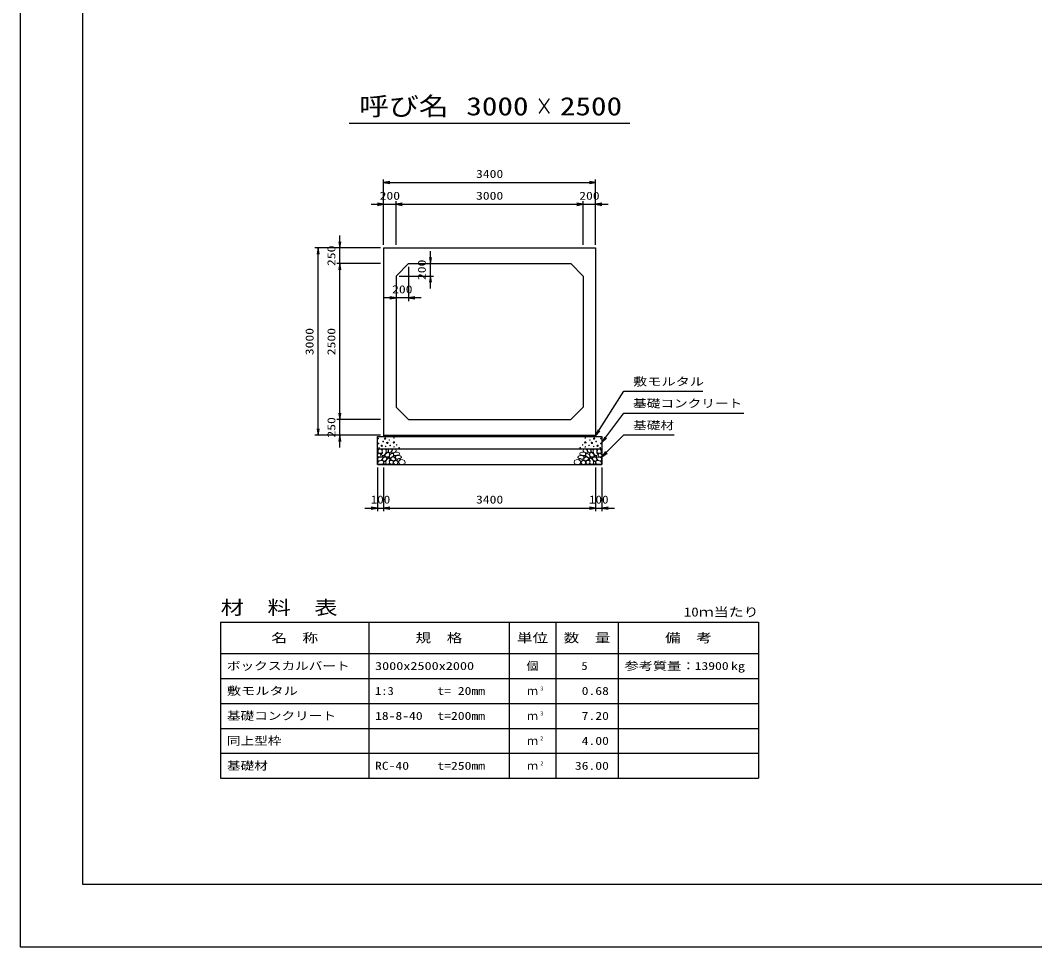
# Model space of a CAD drawing. Units: millimetres at full size. Extents: x 0 to 42050, y 0 to 29700.
# Drawn here: x 0 to 16265, y 0 to 14850 of the extents above; entities that cross this region are included whole.
import ezdxf
from ezdxf.enums import TextEntityAlignment as Align

# ---------------------------------------------------------------- set-up
doc = ezdxf.new("R2010")
doc.units = ezdxf.units.MM
for name, color, linetype, lineweight in [('D-DCR-HCHn', 4, 'Continuous', 9), ('D-MTR-FRAM', 7, 'Continuous', 25), ('D-MTR-LINE', 7, 'Continuous', 25), ('D-STR-DIM', 7, 'Continuous', 25), ('D-STR-STRn', 1, 'Continuous', 25), ('D-STR-TXT', 7, 'Continuous', 25), ('D-TTL', 2, 'Continuous', 25), ('D-TTL-TXT', 7, 'Continuous', 25)]:
    doc.layers.add(name, color=color, linetype=linetype, lineweight=lineweight)
doc.layers.add('D-MTR', color=7, linetype='Continuous')
doc.layers.add('D-MTR-TXT', color=7, linetype='Continuous')
doc.styles.add('ＭＳ ゴシック', font='')
doc.styles.get('ＭＳ ゴシック').set_extended_font_data('MS Gothic')

# ---------------------------------------------------------------- blocks, each defined once
blk = doc.blocks.new('open_arrow')
at = {"color": 0, "linetype": 'Continuous', "lineweight": -2}
blk.add_lwpolyline([(7.5, 1.25), (0, 0), (7.5, -1.25)], dxfattribs=at)

msp = doc.modelspace()

# ---------------------------------------------------------------- linework, layer by layer
at = {"layer": 'D-DCR-HCHn'}
for points in [[(5788.998, 7969.493), (5762.994, 7975.271), (5739.879, 7963.714), (5736.99, 7937.71), (5742.769, 7917.485), (5771.662, 7908.817), (5791.887, 7908.817), (5800.555, 7923.263), (5800.555, 7955.046)], [(5812.112, 7972.382), (5803.444, 7946.378), (5806.334, 7917.485), (5786.109, 7885.702), (5812.112, 7871.256), (5841.006, 7885.702), (5858.342, 7908.817), (5864.12, 7946.378), (5858.342, 7966.603), (5841.006, 7975.271)], [(5867.01, 7966.603), (5867.01, 7931.931), (5881.456, 7923.263), (5895.903, 7931.931), (5898.792, 7952.157), (5895.903, 7969.493), (5875.678, 7975.271)], [(5915.601, 7918.845), (5903.999, 7926.941), (5902.006, 7954.16), (5911.557, 7975.616), (5935.582, 7978.128), (5955.263, 7972.156), (5956.848, 7960.53), (5954.014, 7936.921), (5938.752, 7927.586)], [(5981.239, 7911.998), (5991.02, 7923.092), (6008.359, 7929.342), (6022.287, 7938.717), (6026.55, 7953.49), (6020.013, 7967.695), (6006.369, 7976.218), (5990.845, 7977.886), (5975.522, 7975.424), (5965.719, 7966.98), (5958.918, 7949.457), (5957.379, 7932.722), (5961.1, 7922.871), (5963.729, 7913.23), (5972.948, 7909.842)], [(9068.761, 7911.998), (9058.98, 7923.092), (9041.641, 7929.342), (9027.713, 7938.717), (9023.45, 7953.49), (9029.987, 7967.695), (9043.631, 7976.218), (9059.155, 7977.886), (9074.478, 7975.424), (9084.281, 7966.98), (9091.082, 7949.457), (9092.621, 7932.722), (9088.9, 7922.871), (9086.271, 7913.23), (9077.052, 7909.842)], [(9134.399, 7918.845), (9146.001, 7926.941), (9147.994, 7954.16), (9138.443, 7975.616), (9114.418, 7978.128), (9094.737, 7972.156), (9093.152, 7960.53), (9095.986, 7936.921), (9111.248, 7927.586)], [(9182.99, 7966.603), (9182.99, 7931.931), (9168.544, 7923.263), (9154.097, 7931.931), (9151.208, 7952.157), (9154.097, 7969.493), (9174.322, 7975.271)], [(9237.888, 7972.382), (9246.556, 7946.378), (9243.666, 7917.485), (9263.891, 7885.702), (9237.888, 7871.256), (9208.994, 7885.702), (9191.658, 7908.817), (9185.88, 7946.378), (9191.658, 7966.603), (9208.994, 7975.271)], [(9261.002, 7969.493), (9287.006, 7975.271), (9310.121, 7963.714), (9313.01, 7937.71), (9307.231, 7917.485), (9278.338, 7908.817), (9258.113, 7908.817), (9249.445, 7923.263), (9249.445, 7955.046)], [(5734.101, 7897.26), (5725.433, 7871.256), (5736.99, 7853.92), (5765.883, 7851.03), (5785.61, 7859.499), (5777.441, 7879.924), (5783.219, 7891.481), (5771.662, 7903.038), (5754.326, 7908.817)], [(5788.944, 7801.261), (5810.346, 7833.365), (5807.671, 7841.39), (5778.243, 7849.416), (5751.49, 7846.741), (5732.763, 7830.689), (5730.087, 7811.962), (5732.763, 7793.235), (5754.165, 7787.884)], [(5817.891, 7871.256), (5803.444, 7859.698), (5809.223, 7851.03), (5829.448, 7851.03), (5838.116, 7853.92), (5843.895, 7865.477), (5835.227, 7874.145)], [(5863.852, 7801.261), (5877.229, 7833.365), (5866.527, 7846.741), (5834.424, 7846.741), (5821.047, 7841.39), (5807.671, 7822.663), (5807.671, 7806.612), (5821.047, 7785.209), (5837.099, 7782.534)], [(5861.231, 7903.038), (5846.784, 7868.366), (5858.342, 7853.92), (5893.013, 7853.92), (5907.46, 7859.698), (5921.907, 7879.924), (5921.907, 7897.26), (5907.46, 7920.374), (5890.124, 7923.263)], [(5909.332, 7737.054), (5917.358, 7761.131), (5914.683, 7787.884), (5933.41, 7817.313), (5909.332, 7830.689), (5882.579, 7817.313), (5866.527, 7795.91), (5861.177, 7761.131), (5866.527, 7742.404), (5882.579, 7734.378)], [(5903.982, 7830.689), (5917.358, 7841.39), (5912.007, 7849.416), (5893.28, 7849.416), (5885.254, 7846.741), (5879.904, 7836.04), (5887.93, 7828.014)], [(5931.681, 7894.73), (5943.297, 7900.817), (5954.296, 7906.161), (5960.86, 7919.065), (5955.554, 7927.961), (5945.968, 7930.014), (5930.137, 7921.115), (5918.42, 7912.605), (5919.515, 7904.944), (5923.895, 7897.527)], [(5933.109, 7833.224), (5920.35, 7837.579), (5919.086, 7865.688), (5929.964, 7890.928), (5960.015, 7905.156), (5982.452, 7899.405), (5983.795, 7868.924), (5973.477, 7856.886), (5945.401, 7841.311)], [(5993.981, 7790.925), (5958.607, 7797.521), (5943.56, 7809.658), (5938.808, 7828.655), (5953.492, 7843.022), (5982.102, 7851.082), (6003.749, 7838.154), (6017.74, 7820.74), (6013.78, 7803.062)], [(6012.239, 7853.692), (6012.239, 7864.551), (6005.72, 7869.466), (5994.97, 7870.609), (5986.278, 7867.18), (5983.19, 7856.664), (5990.738, 7848.891), (6000.802, 7844.319), (6010.409, 7848.319)], [(6002.727, 7872.135), (5992.952, 7875.066), (5988.675, 7880.928), (5985.905, 7896.938), (5989.816, 7918.619), (6015.776, 7928.926), (6045.648, 7928.926), (6073.03, 7913.998), (6077.653, 7898.004), (6073.385, 7886.63), (6060.583, 7881.299), (6039.247, 7877.745), (6012.931, 7872.013)], [(6038.634, 7815.297), (6030.545, 7819.592), (6019.424, 7827.928), (6014.874, 7836.518), (6014.874, 7855.212), (6028.523, 7870.37), (6058.349, 7874.159), (6090.449, 7870.117), (6106.12, 7858.585), (6110.164, 7840.462), (6097.761, 7829.388), (6087.436, 7825.361), (6070.312, 7823.128), (6054.987, 7820.305)], [(6059.876, 7777.808), (6047.748, 7783.743), (6041.39, 7790.697), (6042.71, 7807.843), (6052.307, 7816.236), (6072.7, 7821.151), (6089.015, 7821.271), (6094.293, 7809.761), (6082.814, 7799.51), (6072.239, 7790.35), (6068.573, 7781.331)], [(6103.293, 7732.112), (6086.233, 7736.916), (6074.939, 7744.601), (6069.893, 7759.011), (6067.01, 7772.7), (6078.544, 7793.594), (6101.131, 7807.524), (6135.492, 7802), (6162.645, 7791.913), (6169.133, 7761.652), (6163.366, 7739.317), (6136.934, 7732.593)], [(8946.707, 7732.112), (8963.767, 7736.916), (8975.061, 7744.601), (8980.107, 7759.011), (8982.99, 7772.7), (8971.456, 7793.594), (8948.869, 7807.524), (8914.508, 7802), (8887.355, 7791.913), (8880.867, 7761.652), (8886.634, 7739.317), (8913.066, 7732.593)], [(9011.366, 7815.297), (9019.455, 7819.592), (9030.576, 7827.928), (9035.126, 7836.518), (9035.126, 7855.212), (9021.477, 7870.37), (8991.651, 7874.159), (8959.551, 7870.117), (8943.88, 7858.585), (8939.836, 7840.462), (8952.239, 7829.388), (8962.564, 7825.361), (8979.688, 7823.128), (8995.013, 7820.305)], [(8990.124, 7777.808), (9002.252, 7783.743), (9008.61, 7790.697), (9007.29, 7807.843), (8997.693, 7816.236), (8977.3, 7821.151), (8960.985, 7821.271), (8955.707, 7809.761), (8967.186, 7799.51), (8977.761, 7790.35), (8981.427, 7781.331)], [(9047.273, 7872.135), (9057.048, 7875.066), (9061.325, 7880.928), (9064.095, 7896.938), (9060.184, 7918.619), (9034.224, 7928.926), (9004.352, 7928.926), (8976.97, 7913.998), (8972.347, 7898.004), (8976.615, 7886.63), (8989.417, 7881.299), (9010.753, 7877.745), (9037.069, 7872.013)], [(9056.019, 7790.925), (9091.393, 7797.521), (9106.44, 7809.658), (9111.192, 7828.655), (9096.508, 7843.022), (9067.898, 7851.082), (9046.251, 7838.154), (9032.26, 7820.74), (9036.22, 7803.062)], [(9037.761, 7853.692), (9037.761, 7864.551), (9044.28, 7869.466), (9055.03, 7870.609), (9063.722, 7867.18), (9066.81, 7856.664), (9059.262, 7848.891), (9049.198, 7844.319), (9039.591, 7848.319)], [(9116.891, 7833.224), (9129.65, 7837.579), (9130.914, 7865.688), (9120.036, 7890.928), (9089.985, 7905.156), (9067.548, 7899.405), (9066.205, 7868.924), (9076.523, 7856.886), (9104.599, 7841.311)], [(9118.319, 7894.73), (9106.703, 7900.817), (9095.704, 7906.161), (9089.14, 7919.065), (9094.446, 7927.961), (9104.032, 7930.014), (9119.863, 7921.115), (9131.58, 7912.605), (9130.485, 7904.944), (9126.105, 7897.527)], [(9140.668, 7737.054), (9132.642, 7761.131), (9135.317, 7787.884), (9116.59, 7817.313), (9140.668, 7830.689), (9167.421, 7817.313), (9183.473, 7795.91), (9188.823, 7761.131), (9183.473, 7742.404), (9167.421, 7734.378)], [(9188.769, 7903.038), (9203.216, 7868.366), (9191.658, 7853.92), (9156.987, 7853.92), (9142.54, 7859.698), (9128.093, 7879.924), (9128.093, 7897.26), (9142.54, 7920.374), (9159.876, 7923.263)], [(9146.018, 7830.689), (9132.642, 7841.39), (9137.993, 7849.416), (9156.72, 7849.416), (9164.746, 7846.741), (9170.096, 7836.04), (9162.07, 7828.014)], [(9186.148, 7801.261), (9172.771, 7833.365), (9183.473, 7846.741), (9215.576, 7846.741), (9228.953, 7841.39), (9242.329, 7822.663), (9242.329, 7806.612), (9228.953, 7785.209), (9212.901, 7782.534)], [(9232.109, 7871.256), (9246.556, 7859.698), (9240.777, 7851.03), (9220.552, 7851.03), (9211.884, 7853.92), (9206.105, 7865.477), (9214.773, 7874.145)], [(9261.056, 7801.261), (9239.654, 7833.365), (9242.329, 7841.39), (9271.757, 7849.416), (9298.51, 7846.741), (9317.237, 7830.689), (9319.913, 7811.962), (9317.237, 7793.235), (9295.835, 7787.884)], [(9315.899, 7897.26), (9324.567, 7871.256), (9313.01, 7853.92), (9284.117, 7851.03), (9264.39, 7859.499), (9272.559, 7879.924), (9266.781, 7891.481), (9278.338, 7903.038), (9295.674, 7908.817)], [(5799.645, 7734.378), (5818.372, 7742.404), (5823.723, 7769.157), (5813.021, 7787.884), (5794.294, 7793.235), (5770.217, 7790.56), (5743.464, 7779.859), (5730.087, 7763.807), (5730.087, 7745.08), (5738.113, 7734.378), (5770.217, 7737.054)], [(5858.502, 7742.404), (5858.502, 7774.508), (5845.125, 7782.534), (5831.749, 7774.508), (5829.073, 7755.781), (5831.749, 7739.729), (5850.476, 7734.378)], [(5930.735, 7739.729), (5954.812, 7734.378), (5976.215, 7745.08), (5978.89, 7769.157), (5973.539, 7787.884), (5946.786, 7795.91), (5928.059, 7795.91), (5920.033, 7782.534), (5920.033, 7753.106)], [(5989.869, 7776.931), (6008.084, 7792.234), (6034.219, 7791.97), (6052.17, 7776.931), (6054.81, 7749.227), (6042.666, 7733.924), (6008.876, 7731.549), (5992.509, 7741.311), (5985.645, 7763.738)], [(9060.131, 7776.931), (9041.916, 7792.234), (9015.781, 7791.97), (8997.83, 7776.931), (8995.19, 7749.227), (9007.334, 7733.924), (9041.124, 7731.549), (9057.491, 7741.311), (9064.355, 7763.738)], [(9119.265, 7739.729), (9095.188, 7734.378), (9073.785, 7745.08), (9071.11, 7769.157), (9076.461, 7787.884), (9103.214, 7795.91), (9121.941, 7795.91), (9129.967, 7782.534), (9129.967, 7753.106)], [(9191.498, 7742.404), (9191.498, 7774.508), (9204.875, 7782.534), (9218.251, 7774.508), (9220.927, 7755.781), (9218.251, 7739.729), (9199.524, 7734.378)], [(9250.355, 7734.378), (9231.628, 7742.404), (9226.277, 7769.157), (9236.979, 7787.884), (9255.706, 7793.235), (9279.783, 7790.56), (9306.536, 7779.859), (9319.913, 7763.807), (9319.913, 7745.08), (9311.887, 7734.378), (9279.783, 7737.054)]]:
    msp.add_lwpolyline(points, close=True, dxfattribs=at)
for centre, radius in [((5741.091, 8146.145), 4.5), ((5850.004, 8146.145), 11.25), ((5992.197, 8155.221), 4.5), ((9057.803, 8155.221), 4.5), ((9199.996, 8146.145), 11.25), ((9308.909, 8146.145), 4.5), ((5742.803, 8065.879), 4.5), ((5751.905, 7997.286), 4.5), ((5794.855, 8030.444), 11.25), ((5818.437, 8098.641), 4.5), ((5856.552, 8018.646), 4.5), ((5884.996, 8074.955), 11.25), ((5916.563, 8122.459), 4.5), ((5930.06, 8035.807), 4.5), ((5990.741, 8083.204), 11.25), ((5991.763, 8011.675), 4.5), ((6033.942, 8043.293), 4.5), ((6073.193, 7997.037), 4.5), ((8976.808, 7997.037), 4.5), ((9016.058, 8043.293), 4.5), ((9059.259, 8083.204), 11.25), ((9058.237, 8011.675), 4.5), ((9119.94, 8035.807), 4.5), ((9133.437, 8122.459), 4.5), ((9165.004, 8074.955), 11.25), ((9193.448, 8018.646), 4.5), ((9231.563, 8098.641), 4.5), ((9255.145, 8030.444), 11.25), ((9298.095, 7997.286), 4.5), ((9307.197, 8065.879), 4.5)]:
    msp.add_circle(centre, radius, dxfattribs=at)
at = {"layer": 'D-MTR-FRAM'}
for p, q in [((3212.5, 5200), (11837.5, 5200)), ((3212.5, 5200), (3212.5, 2700)), ((11837.5, 5200), (11837.5, 2700)), ((3212.5, 2700), (11837.5, 2700))]:
    msp.add_line(p, q, dxfattribs=at)
at = {"layer": 'D-MTR-LINE'}
for p, q in [((5587.5, 5200), (5587.5, 2700)), ((7837.5, 5200), (7837.5, 2700)), ((8587.5, 5200), (8587.5, 2700)), ((9587.5, 5200), (9587.5, 2700)), ((3212.5, 4700), (11837.5, 4700)), ((3212.5, 4300), (11837.5, 4300)), ((3212.5, 3900), (11837.5, 3900)), ((3212.5, 3500), (11837.5, 3500)), ((3212.5, 3100), (11837.5, 3100))]:
    msp.add_line(p, q, dxfattribs=at)
at = {"layer": 'D-STR-DIM'}
for p, q in [((5825, 11250), (5825, 12300)), ((5825, 12250), (9225, 12250)), ((9225, 11250), (9225, 12300)), ((5625, 11900), (6225, 11900)), ((5825, 11250), (5825, 11950)), ((6025, 11250), (6025, 11950)), ((6025, 11250), (6025, 11950)), ((6025, 11900), (9025, 11900)), ((8825, 11900), (9425, 11900)), ((9025, 11250), (9025, 11950)), ((9025, 11250), (9025, 11950)), ((9225, 11250), (9225, 11950)), ((5125, 10750), (5125, 11400)), ((5775, 11200), (4725, 11200)), ((4775, 8200), (4775, 11200)), ((5775, 11200), (5075, 11200)), ((6575, 10550), (6575, 11150)), ((5775, 10950), (5075, 10950)), ((5775, 10950), (5075, 10950)), ((5125, 8450), (5125, 10950)), ((6225, 10900), (6225, 10350)), ((6275, 10950), (6625, 10950)), ((6075, 10750), (6625, 10750)), ((6025, 10700), (6025, 10350)), ((6425, 10400), (5825, 10400)), ((5125, 8000), (5125, 8650)), ((5775, 8450), (5075, 8450)), ((5775, 8450), (5075, 8450)), ((5775, 8200), (4725, 8200)), ((5775, 8200), (5075, 8200)), ((5725, 7680), (5725, 6980)), ((5825, 7680), (5825, 6980)), ((5825, 7680), (5825, 6980)), ((9225, 7680), (9225, 6980)), ((9225, 7680), (9225, 6980)), ((9325, 7680), (9325, 6980)), ((5525, 7030), (6025, 7030)), ((5825, 7030), (9225, 7030)), ((9025, 7030), (9525, 7030))]:
    msp.add_line(p, q, dxfattribs=at)
at = {"layer": 'D-STR-STRn'}
for p, q in [((5825, 11200), (9225, 11200)), ((5825, 11200), (5825, 8200)), ((9225, 11200), (9225, 8200)), ((6025, 10750), (6225, 10950)), ((6225, 10950), (8825, 10950)), ((8825, 10950), (9025, 10750)), ((6025, 10750), (6025, 8650)), ((9025, 10750), (9025, 8650)), ((6225, 8450), (6025, 8650)), ((9025, 8650), (8825, 8450)), ((6225, 8450), (8825, 8450)), ((5725, 7730), (5725, 8180)), ((5725, 8180), (9325, 8180)), ((5825, 8200), (5825, 8180)), ((5825, 8200), (9225, 8200)), ((9225, 8200), (9225, 8180)), ((9325, 8180), (9325, 7730)), ((5725, 7980), (9325, 7980)), ((5725, 7730), (9325, 7730))]:
    msp.add_line(p, q, dxfattribs=at)
at = {"layer": 'D-STR-TXT'}
for points in [[(9225, 8190), (9675, 8905), (9775, 8905), (10941.624, 8905)], [(9325, 8080), (9675, 8555), (9775, 8555), (11600.761, 8555)], [(9325, 7855), (9675, 8205), (9775, 8205), (10482.36, 8205)]]:
    msp.add_lwpolyline(points, dxfattribs=at)
at = {"layer": 'D-TTL'}
for points in [[(0, 0), (42050, 0), (42050, 29700), (0, 29700)], [(1000, 1000), (41050, 1000), (41050, 28700), (1000, 28700)]]:
    msp.add_lwpolyline(points, close=True, dxfattribs=at)
at = {"layer": 'D-TTL-TXT'}
msp.add_line((5275, 13200), (9775, 13200), dxfattribs=at)

# ---------------------------------------------------------------- block references
at = {"layer": 'D-STR-DIM', "xscale": 13.3, "yscale": 13.3}
for p in [(5825, 12250), (6025, 11900), (6025, 11900), (9225, 11900), (6225, 10400), (5825, 7030), (5825, 7030), (9325, 7030)]:
    msp.add_blockref('open_arrow', p, dxfattribs=at)
for p, rotation in [((9225, 12250), 180), ((5825, 11900), 180), ((9025, 11900), 180), ((9025, 11900), 180), ((5125, 11200), 90), ((4775, 11200), 270), ((5125, 10950), 270), ((5125, 10950), 270), ((6575, 10950), 90), ((6575, 10750), 270), ((6025, 10400), 180), ((5125, 8450), 90), ((5125, 8450), 90), ((4775, 8200), 90), ((5125, 8200), 270), ((5725, 7030), 180), ((9225, 7030), 180), ((9225, 7030), 180)]:
    msp.add_blockref('open_arrow', p, dxfattribs=dict(at, rotation=rotation))
at = {"layer": 'D-STR-TXT', "xscale": 13.3, "yscale": 13.3}
for p, rotation in [((9225, 8190), 57.8), ((9325, 8080), 53.6), ((9325, 7855), 45)]:
    msp.add_blockref('open_arrow', p, dxfattribs=dict(at, rotation=rotation))

# ---------------------------------------------------------------- texts
at = {"layer": 'D-MTR', "style": 'ＭＳ ゴシック', "width": 1.25}
msp.add_text('材\u3000料\u3000表', height=219.9, dxfattribs=at).set_placement((3212.5, 5260), align=Align.BOTTOM_LEFT)
at = {"layer": 'D-MTR', "style": 'ＭＳ ゴシック', "width": 1.2}
msp.add_text('10ｍ当たり', height=146.6, dxfattribs=at).set_placement((11837.5, 5248.333), align=Align.BOTTOM_RIGHT)
at = {"layer": 'D-MTR-TXT', "style": 'ＭＳ ゴシック'}
for s, height, width, p in [('名\u3000称', 146.6, 1.25, (4400, 4950)), ('規\u3000格', 146.6, 1.25, (6712.5, 4950)), ('単位', 146.6, 1.25, (8212.5, 4950)), ('数\u3000量', 146.6, 1.25, (9087.5, 4950)), ('備\u3000考', 146.6, 1.25, (10712.5, 4950)), ('個', 128.3, 1.1, (8212.5, 4500))]:
    msp.add_text(s, height=height, dxfattribs=dict(at, width=width)).set_placement(p, align=Align.MIDDLE_CENTER)
for s, width, p in [('ボックスカルバート', 1.25, (3312.5, 4500)), ('3000x2500x2000', 1.3, (5687.5, 4500)), ('参考質量：     kg', 1.3, (9687.5, 4500)), ('敷モルタル', 1.3, (3312.5, 4100)), ('1:3', 1.15, (5687.5, 4100)), ('t= 20mm', 1.25, (6687.5, 4100)), ('基礎コンクリート', 1.25, (3312.5, 3700)), ('18-8-40', 1.25, (5687.5, 3700)), ('t=200mm', 1.25, (6687.5, 3700)), ('同上型枠', 1.25, (3312.5, 3300)), ('基礎材', 1.25, (3312.5, 2900)), ('RC-40', 1.25, (5687.5, 2900)), ('t=250mm', 1.25, (6687.5, 2900))]:
    msp.add_text(s, height=128.3, dxfattribs=dict(at, width=width)).set_placement(p, align=Align.MIDDLE_LEFT)
for s, width, p in [('5', 1.15, (9096.383, 4500)), ('13900', 1.25, (11357.5, 4500)), ('0.68', 1.25, (9437.5, 4100)), ('7.20', 1.25, (9437.5, 3700)), ('4.00', 1.25, (9437.5, 3300)), ('36.00', 1.25, (9437.5, 2900))]:
    msp.add_text(s, height=128.3, dxfattribs=dict(at, width=width)).set_placement(p, align=Align.MIDDLE_RIGHT)
for p in [(8212.5, 4100), (8212.5, 3700), (8212.5, 3300), (8212.5, 2900)]:
    msp.add_text('ｍ', height=128.3, dxfattribs=at).set_placement(p, align=Align.MIDDLE_CENTER)
at = {"layer": 'D-MTR-TXT', "style": 'ＭＳ ゴシック', "width": 1.15}
for s, p in [('3', (8337.5, 4088.333)), ('3', (8337.5, 3688.333)), ('2', (8337.5, 3288.333)), ('2', (8337.5, 2888.333))]:
    msp.add_text(s, height=64.15, dxfattribs=at).set_placement(p, align=Align.BOTTOM_LEFT)
at = {"layer": 'D-STR-DIM', "style": 'ＭＳ ゴシック'}
for s, width, p in [('3400', 1.25, (7525, 12387.5)), ('200', 1.25, (5925, 12037.5)), ('3000', 1.25, (7525, 12037.5)), ('200', 1.25, (9125, 12037.5)), ('200', 1.25, (6125, 10537.5)), ('100', 1.2, (5775, 7167.5)), ('3400', 1.25, (7525, 7167.5)), ('100', 1.2, (9275, 7167.5))]:
    msp.add_text(s, height=128.3, dxfattribs=dict(at, width=width)).set_placement(p, align=Align.MIDDLE_CENTER)
at = {"layer": 'D-STR-DIM', "style": 'ＭＳ ゴシック', "width": 1.25}
for s, p in [('250', (4987.5, 11075)), ('200', (6437.5, 10850)), ('3000', (4637.5, 9700)), ('2500', (4987.5, 9700)), ('250', (4987.5, 8325))]:
    msp.add_text(s, height=128.3, rotation=90, dxfattribs=at).set_placement(p, align=Align.MIDDLE_CENTER)
at = {"layer": 'D-STR-TXT', "style": 'ＭＳ ゴシック'}
for s, width, p in [('敷モルタル', 1.3, (9825, 8955)), ('基礎コンクリート', 1.25, (9825, 8605)), ('基礎材', 1.25, (9825, 8255))]:
    msp.add_text(s, height=128.3, dxfattribs=dict(at, width=width)).set_placement(p, align=Align.BOTTOM_LEFT)
at = {"layer": 'D-TTL-TXT', "style": 'ＭＳ ゴシック'}
for s, width, p in [('呼び名', 1.2, (6150, 13237.5)), ('3000', 1.25, (7650, 13237.5)), ('×', 0.7, (8400, 13237.5)), ('2500', 1.25, (9150, 13237.5))]:
    msp.add_text(s, height=293.3, dxfattribs=dict(at, width=width)).set_placement(p, align=Align.BOTTOM_CENTER)

doc.saveas('drawing.dxf')
